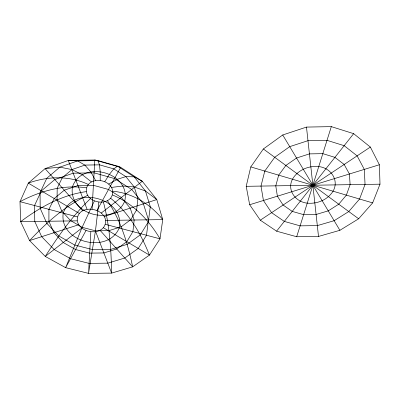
<?xml version="1.0" encoding="UTF-8"?>
<svg xmlns="http://www.w3.org/2000/svg" width="400" height="400" viewBox="0 0 400 400"><rect width="100%" height="100%" fill="white"/><g stroke="black" fill="none" stroke-linecap="round" stroke-linejoin="round"><path stroke-width="0.6" d="M77.245 220.84C76.385 204.325 103.335 206.47 105.665 220.43C105.98 236.55 79.94 234.38 77.245 220.84L20.645 221.65L20 201.67L28.32 183.125L45.07 168.63L68.295 160.465L94.785 160.005L97.83 160.555L117.575 166.155L120.675 167.345L142.27 181.27L156.785 199.57L162.745 219.61L160 238.83L149.44 255.1L132.66 266.855L111.63 273.105L88.54 273.375L65.645 267.66L45.245 256.415L29.575 240.58L20.645 221.65C40.045 207.11 61.99 194.925 86.33 191.615C85.46 175.91 110.785 177.67 112.75 191.195C113.16 206.55 88.625 204.76 86.33 191.615M90.83 231.76L88.54 273.375L95.465 230.82L98.86 202.13M92.075 209.195L94.785 160.005L120.675 167.345L96.995 210.515M246.2 186.315L250.775 166.925L263.355 148.975L282.725 134.975L306.485 127.09L331.32 126.625L353.65 133.665L370.355 147.07L379.39 164.75L380 184.18L372.64 202.89L358.65 218.78L339.895 230.3L318.51 236.45L296.685 236.745L276.59 231.17L260.295 220.185L249.665 204.735L246.2 186.315L380 184.18M296.685 236.745L331.32 126.625M94.405 200.92L82.135 227.315L65.645 267.66L86.03 230.505M104.78 181.665L109.485 174.245L113.775 168.88L117.575 166.155L134.15 176.835L142.27 181.27L101.215 213.065M276.59 231.17L353.65 133.665M90.545 198.565C72.64 215.46 58.47 235.775 45.245 256.415L81.855 228.06M260.295 220.185L370.355 147.07M108.68 184.115L117.385 179.26L125.855 176.62L134.15 176.835L145.45 190.99L156.785 199.57L104.225 216.515M87.74 195.34C65.16 205.75 46.46 222.645 29.575 240.58L78.8 224.71M249.665 204.735L379.39 164.75M111.445 187.43L122.915 186.005L134.205 186.96L145.45 190.99L150.275 206.66L148.365 221.855L140.305 234.845L127.25 244.315L110.765 249.385L92.61 249.62L74.665 245.01L58.8 235.955L46.795 223.3L40.19 208.31L40.065 192.655L46.795 178.275L59.835 167.14L77.645 160.905L97.83 160.555L99.48 164.84L100.195 171.64L100.225 180.4M105.665 220.43L162.745 219.61C150.375 204.05 132.725 193.155 112.75 191.195M86.51 187.825C63.45 184.385 40.305 190.93 20 201.67L77.39 216.905M105.38 224.335L160 238.83C148.87 219.955 133.02 203.36 112.455 194.955M250.775 166.925L372.64 202.89M88.27 184.445C69.24 175.53 47.86 176.08 28.32 183.125L79.25 213.39M103.43 227.76L149.44 255.1C140.925 233.6 128.92 212.875 110.615 198.255M263.355 148.975L358.65 218.78M91.42 181.885L82.27 174.695L71.915 169.59L59.835 167.14L45.07 168.63L82.61 210.73M100.07 230.31L132.66 266.855C127.815 243.69 120.85 220.5 107.47 200.72M282.725 134.975L339.895 230.3M95.575 180.475L90.715 171.795L84.87 165.09L77.645 160.905L68.295 160.465L87.07 209.27M95.7 231.695L111.63 273.105C111.125 249.25 109.645 225.19 103.39 202.06M306.485 127.09L318.51 236.45M48.935 209.35L48.905 221.245L53.92 232.73L63.21 242.5L75.59 249.53L89.655 253.125L103.875 252.945L116.735 249L126.815 241.655L132.91 231.64L134.165 220.02L130.215 208.135L121.34 197.48L108.53 189.49L93.39 185.31L77.95 185.56L64.3 190.195L54.23 198.52L48.935 209.35M57.195 188.195L57.05 199.76L61.705 210.94L70.43 220.465L82.135 227.315L95.465 230.82L108.98 230.635L121.22 226.77L130.83 219.595L136.66 209.825L137.9 198.51L134.205 186.96L125.855 176.62L113.775 168.88L99.48 164.84L84.87 165.09L71.915 169.59L62.305 177.67L57.195 188.195M63.22 213.145C58.93 242.275 108.045 254.63 119.2 228.005C125.645 197.84 73.12 184.58 63.22 213.145M72.475 186.815C67.78 214.68 114.33 227.045 124.735 201.125C131.315 172.33 81.79 159.155 72.475 186.815M148.445 219.815L146.51 235.25L138.22 248.435L124.785 258.03L107.805 263.155L89.09 263.385L70.56 258.705L54.145 249.52L41.685 236.675L34.765 221.45L34.53 205.53L41.39 190.89L54.805 179.545L73.19 173.195L94.075 172.845L114.52 178.565L131.705 189.455L143.425 203.88L148.445 219.815M264.785 171.06L260.98 186.08L263.44 200.49L271.59 212.68L284.305 221.405L300.11 225.85L317.315 225.61L334.14 220.7L348.78 211.55L359.555 199.03L365.045 184.42L364.31 169.4L357.125 155.86L344.16 145.675L327.005 140.345L307.98 140.69L289.725 146.645L274.71 157.29L264.785 171.06M278.675 175.16L275.78 185.845L277.37 196.2L283.105 205.035L292.215 211.4L303.63 214.655L316.09 214.475L328.245 210.87L338.745 204.2L346.36 195.135L350.115 184.66L349.405 173.995L344.165 164.47L334.925 157.36L322.82 153.655L309.43 153.89L296.55 158.025L285.86 165.46L278.675 175.16M292.445 179.22C286.655 190.285 295.75 202.05 307.25 203.145C317.22 204.13 327.655 199.845 333.055 191.205C339.52 180.165 330.58 167.73 318.755 166.57C308.49 165.53 297.66 170.07 292.445 179.22"/></g></svg>
